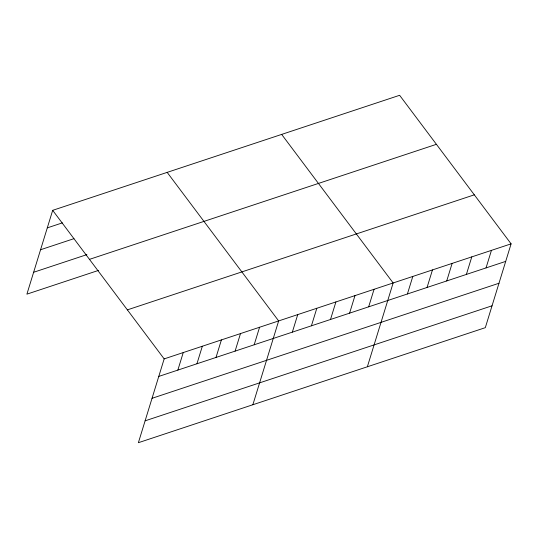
<?xml version="1.0" encoding="UTF-8"?>
<svg xmlns="http://www.w3.org/2000/svg" width="538" height="538" viewBox="0 0 538 538"><rect width="100%" height="100%" fill="white"/><g stroke="black" fill="none" stroke-linecap="round" stroke-linejoin="round"><path stroke-width="0.81" d="M52.684 210.338L164.164 358.893L138.38 442.707L485.316 327.662L511.1 243.849L399.62 95.293L52.684 210.338L26.9 294.151L98.454 270.419M177.849 370.097L183.25 352.565M196.935 363.775L202.328 346.237M216.014 357.447L221.407 339.908M235.099 351.119L240.493 333.58M254.178 344.791L259.572 327.252M252.867 404.737L278.657 320.93L167.17 172.375M292.342 332.134L297.736 314.602M311.421 325.813L316.815 308.274M330.5 319.485L335.9 301.946M349.586 313.156L354.979 295.618M368.665 306.828L374.058 289.289M367.36 366.775L393.144 282.968L281.663 134.413M407.407 293.983L412.801 276.445M427.064 287.46L432.465 269.928M446.728 280.944L452.122 263.405M466.385 274.427L471.779 256.888M486.043 267.904L491.443 250.372M47.29 227.87L62.395 222.866M40.558 249.746L73.955 238.67M33.632 272.275L86.9 254.615M89.476 259.356L436.405 144.319M127.378 309.868L474.314 194.83M164.164 358.893L511.1 243.849M158.771 376.425L505.707 261.387M152.046 398.302L498.975 283.257M145.112 420.83L492.041 305.792"/></g></svg>
